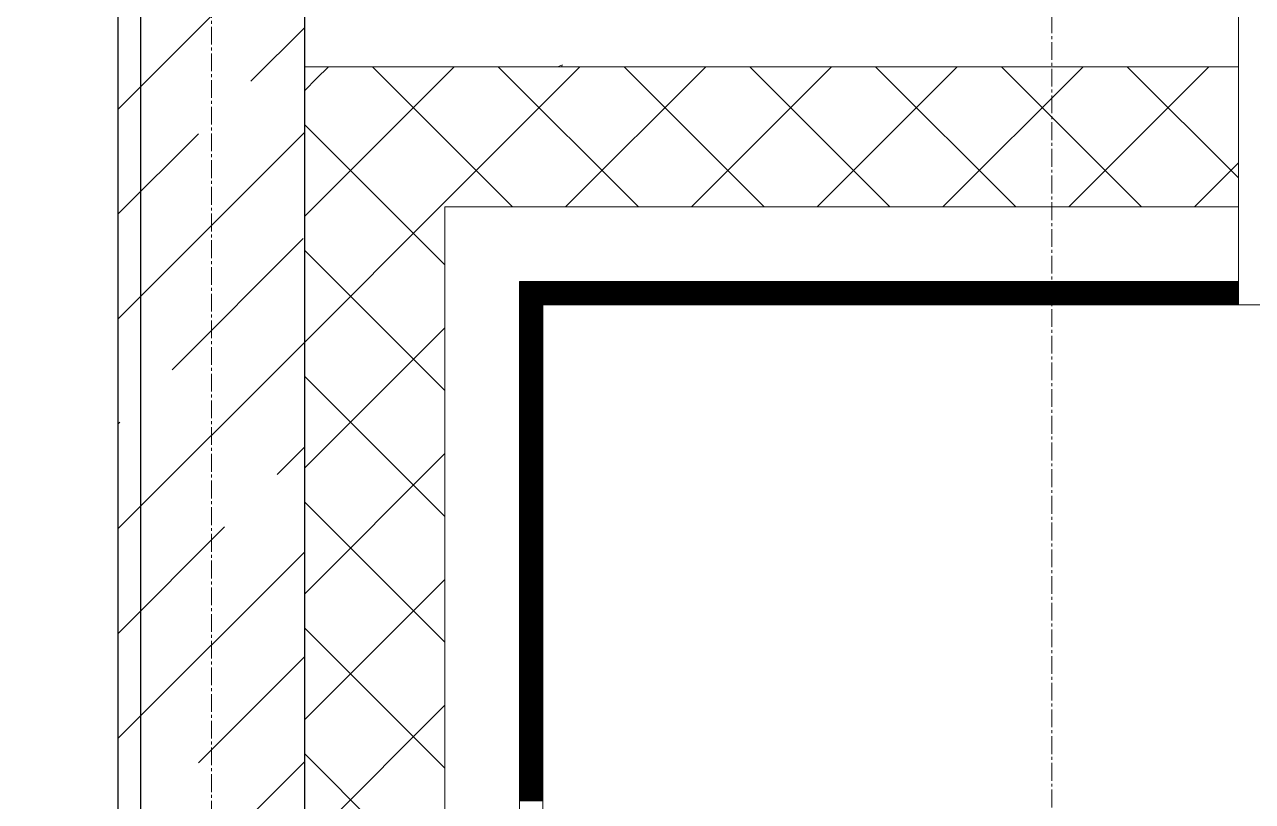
# Model space of a CAD drawing. Header units: millimetres. Extents: x -231292 to 573618, y -153144 to 564035.
# Drawn here: x 36283 to 37598, y -92032 to -91200 of the extents above; entities that cross this region are included whole.
import ezdxf

# ---------------------------------------------------------------- set-up
doc = ezdxf.new("R2010")
doc.units = ezdxf.units.MM
doc.linetypes.add('CENTER2', pattern=[28.575, 19.05, -3.175, 3.175, -3.175])
doc.layers.get('0').update_dxf_attribs({"color": 250})
for name, color, linetype, lineweight in [('АР_Стены ЖБ', 250, 'Continuous', 35), ('АР_Стены ПЕНОблок', 250, 'Continuous', 20), ('АР_Тонкая', 250, 'Continuous', 5), ('АР_Утеплитель', 250, 'Continuous', 0), ('АР_Штриховка', 250, 'Continuous', 0), ('РД_Оси_100', 250, 'Continuous', 0)]:
    doc.layers.add(name, color=color, linetype=linetype, lineweight=lineweight)
doc.layers.add('РД_Витраж_проем', color=250, linetype='Continuous', lineweight=0, plot=False)

# ---------------------------------------------------------------- blocks, each defined once
blk = doc.blocks.new('оси_рен')
at = {"layer": 'РД_Оси_100', "color": 251, "linetype": 'CENTER2', "true_color": 0x636466}
blk.add_line((1223252.916, 135558.25), (1223252.916, 223268.25), dxfattribs=at)
blk.add_lwpolyline([(1224152.916, 135913.25), (1224152.916, 223268.25)], dxfattribs=at)

msp = doc.modelspace()

# ---------------------------------------------------------------- linework, layer by layer
at = {"lineweight": -3}
msp.add_lwpolyline([(21783.458, -93370.275), (36407.809, -93370.275), (36407.809, -76377.472), (21783.458, -76377.472)], close=True, dxfattribs=at)
at = {"layer": 'АР_Стены ЖБ', "color": 18, "linetype": 'Continuous', "lineweight": 30, "true_color": 0x000000}
for p, q in [((36383.458, -89645.283), (36383.458, -93270.283)), ((36583.458, -93270.283), (36583.458, -89645.283))]:
    msp.add_line(p, q, dxfattribs=at)
at = {"layer": 'АР_Стены ПЕНОблок', "color": 18, "linetype": 'Continuous', "lineweight": 20, "true_color": 0x000000}
for p, q in [((36583.458, -91045.283), (36583.458, -91245.283)), ((37583.458, -91245.283), (37583.458, -91045.283)), ((36583.458, -91245.283), (37583.458, -91245.283))]:
    msp.add_line(p, q, dxfattribs=at)
at = {"layer": 'АР_Тонкая', "color": 18, "linetype": 'Continuous', "lineweight": 5, "true_color": 0x000000}
for p, q in [((37583.458, -91395.283), (36733.458, -91395.283)), ((36733.458, -91395.283), (36733.458, -93920.283)), ((37583.458, -91475.283), (37583.458, -91395.283)), ((36813.458, -91475.283), (37583.458, -91475.283)), ((37583.458, -91475.283), (36813.458, -91475.283)), ((36813.458, -94000.283), (36813.458, -91475.283)), ((36813.458, -91475.283), (36813.458, -94000.283)), ((37583.458, -91500.283), (37583.458, -91475.283)), ((36838.458, -91500.283), (37583.458, -91500.283)), ((36838.458, -94025.283), (36838.458, -91500.283))]:
    msp.add_line(p, q, dxfattribs=at)
at = {"layer": 'АР_Утеплитель', "color": 18, "linetype": 'Continuous', "lineweight": 0, "true_color": 0x000000}
for p, q in [((37583.458, -91245.283), (36583.458, -91245.283)), ((36583.458, -91245.283), (36583.458, -93770.283)), ((37583.458, -91395.283), (37583.458, -91245.283)), ((36733.458, -91395.283), (37583.458, -91395.283)), ((36733.458, -93920.283), (36733.458, -91395.283))]:
    msp.add_line(p, q, dxfattribs=at)
at = {"layer": 'АР_Штриховка', "color": 18, "linetype": 'Continuous', "lineweight": 5, "true_color": 0x000000}
for p, q in [((36383.458, -91291.041), (36583.458, -91091.041)), ((36525.809, -91260.943), (36583.458, -91203.294)), ((36383.458, -91515.547), (36583.458, -91315.547)), ((36383.458, -91403.294), (36469.682, -91317.07)), ((36441.619, -91569.639), (36581.936, -91429.323)), ((36383.458, -91740.053), (36583.458, -91540.053)), ((36383.458, -91627.8), (36385.492, -91625.766)), ((36553.872, -91681.892), (36583.458, -91652.307)), ((36383.458, -91852.307), (36497.746, -91738.019)), ((36383.458, -91964.56), (36583.458, -91764.56)), ((36469.682, -91990.589), (36583.458, -91876.813)), ((36383.458, -92189.066), (36583.458, -91989.066))]:
    msp.add_line(p, q, dxfattribs=at)
at = {"layer": 'АР_Штриховка', "color": 18, "linetype": 'Continuous', "lineweight": 0, "true_color": 0x000000}
for p, q in [((36596.139, -91257.964), (36608.821, -91245.283)), ((36806.078, -91395.283), (36656.078, -91245.283)), ((36663.491, -91325.316), (36743.525, -91245.283)), ((36730.843, -91392.668), (36878.228, -91245.283)), ((36940.782, -91395.283), (36790.782, -91245.283)), ((36854.284, -91245.283), (36859.393, -91243.322)), ((36858.734, -91245.283), (36859.372, -91243.382)), ((36862.932, -91395.283), (37012.932, -91245.283)), ((37075.486, -91395.283), (36925.486, -91245.283)), ((36997.636, -91395.283), (37147.636, -91245.283)), ((37210.19, -91395.283), (37060.19, -91245.283)), ((37132.34, -91395.283), (37282.34, -91245.283)), ((37344.893, -91395.283), (37194.893, -91245.283)), ((37267.044, -91395.283), (37417.044, -91245.283)), ((37479.597, -91395.283), (37329.597, -91245.283)), ((37401.748, -91395.283), (37551.748, -91245.283)), ((37583.458, -91364.44), (37464.301, -91245.283)), ((36583.458, -91270.646), (36596.139, -91257.964)), ((36733.458, -91457.367), (36583.458, -91307.367)), ((36583.458, -91405.35), (36663.491, -91325.316)), ((37536.452, -91395.283), (37583.458, -91348.276)), ((36583.458, -91540.053), (36730.843, -91392.668)), ((36733.458, -91592.071), (36583.458, -91442.071)), ((36813.458, -91476.283), (36814.458, -91476.283)), ((36813.458, -91477.283), (36815.458, -91477.283)), ((36813.458, -91478.283), (36816.458, -91478.283)), ((36813.458, -91479.283), (36817.458, -91479.283)), ((36813.458, -91480.283), (36818.458, -91480.283)), ((36813.458, -91481.283), (36819.458, -91481.283)), ((36813.458, -91482.283), (36820.458, -91482.283)), ((36813.458, -91483.283), (36821.458, -91483.283)), ((36813.458, -91484.283), (36822.458, -91484.283)), ((36814.458, -91476.283), (37583.458, -91476.283)), ((36815.458, -91477.283), (37583.458, -91477.283)), ((36816.458, -91478.283), (37583.458, -91478.283)), ((36817.458, -91479.283), (37583.458, -91479.283)), ((36818.458, -91480.283), (37583.458, -91480.283)), ((36819.458, -91481.283), (37583.458, -91481.283)), ((36820.458, -91482.283), (37583.458, -91482.283)), ((36821.458, -91483.283), (37583.458, -91483.283)), ((36822.458, -91484.283), (37583.458, -91484.283)), ((36813.458, -91485.283), (36823.458, -91485.283)), ((36813.458, -91486.283), (36824.458, -91486.283)), ((36813.458, -91487.283), (36825.458, -91487.283)), ((36813.458, -91488.283), (36826.458, -91488.283)), ((36813.458, -91489.283), (36827.458, -91489.283)), ((36813.458, -91490.283), (36828.458, -91490.283)), ((36813.458, -91491.283), (36829.458, -91491.283)), ((36813.458, -91492.283), (36830.458, -91492.283)), ((36813.458, -91493.283), (36831.458, -91493.283)), ((36813.458, -91494.283), (36832.458, -91494.283)), ((36813.458, -91495.283), (36833.458, -91495.283)), ((36813.458, -91496.283), (36834.458, -91496.283)), ((36813.458, -91497.283), (36835.458, -91497.283)), ((36823.458, -91485.283), (37583.458, -91485.283)), ((36824.458, -91486.283), (37583.458, -91486.283)), ((36825.458, -91487.283), (37583.458, -91487.283)), ((36826.458, -91488.283), (37583.458, -91488.283)), ((36827.458, -91489.283), (37583.458, -91489.283)), ((36828.458, -91490.283), (37583.458, -91490.283)), ((36829.458, -91491.283), (37583.458, -91491.283)), ((36830.458, -91492.283), (37583.458, -91492.283)), ((36831.458, -91493.283), (37583.458, -91493.283)), ((36832.458, -91494.283), (37583.458, -91494.283)), ((36833.458, -91495.283), (37583.458, -91495.283)), ((36834.458, -91496.283), (37583.458, -91496.283)), ((36835.458, -91497.283), (37583.458, -91497.283)), ((36813.458, -91498.283), (36836.458, -91498.283)), ((36813.458, -91499.283), (36837.458, -91499.283)), ((36813.458, -91500.283), (36838.458, -91500.283)), ((36813.458, -91501.283), (36838.458, -91501.283)), ((36813.458, -91502.283), (36838.458, -91502.283)), ((36813.458, -91503.283), (36838.458, -91503.283)), ((36813.458, -91504.283), (36838.458, -91504.283)), ((36813.458, -91505.283), (36838.458, -91505.283)), ((36813.458, -91506.283), (36838.458, -91506.283)), ((36813.458, -91507.283), (36838.458, -91507.283)), ((36813.458, -91508.283), (36838.458, -91508.283)), ((36813.458, -91509.283), (36838.458, -91509.283)), ((36813.458, -91510.283), (36838.458, -91510.283)), ((36836.458, -91498.283), (37583.458, -91498.283)), ((36837.458, -91499.283), (37583.458, -91499.283)), ((36838.458, -91500.283), (37583.458, -91500.283)), ((36813.458, -91511.283), (36838.458, -91511.283)), ((36813.458, -91512.283), (36838.458, -91512.283)), ((36813.458, -91513.283), (36838.458, -91513.283)), ((36813.458, -91514.283), (36838.458, -91514.283)), ((36813.458, -91515.283), (36838.458, -91515.283)), ((36813.458, -91516.283), (36838.458, -91516.283)), ((36813.458, -91517.283), (36838.458, -91517.283)), ((36813.458, -91518.283), (36838.458, -91518.283)), ((36813.458, -91519.283), (36838.458, -91519.283)), ((36813.458, -91520.283), (36838.458, -91520.283)), ((36813.458, -91521.283), (36838.458, -91521.283)), ((36813.458, -91522.283), (36838.458, -91522.283)), ((36813.458, -91523.283), (36838.458, -91523.283)), ((36583.458, -91674.757), (36733.458, -91524.757)), ((36813.458, -91524.283), (36838.458, -91524.283)), ((36813.458, -91525.283), (36838.458, -91525.283)), ((36813.458, -91526.283), (36838.458, -91526.283)), ((36813.458, -91527.283), (36838.458, -91527.283)), ((36813.458, -91528.283), (36838.458, -91528.283)), ((36813.458, -91529.283), (36838.458, -91529.283)), ((36813.458, -91530.283), (36838.458, -91530.283)), ((36813.458, -91531.283), (36838.458, -91531.283)), ((36813.458, -91532.283), (36838.458, -91532.283)), ((36813.458, -91533.283), (36838.458, -91533.283)), ((36813.458, -91534.283), (36838.458, -91534.283)), ((36813.458, -91535.283), (36838.458, -91535.283)), ((36813.458, -91536.283), (36838.458, -91536.283)), ((36813.458, -91537.283), (36838.458, -91537.283)), ((36813.458, -91538.283), (36838.458, -91538.283)), ((36813.458, -91539.283), (36838.458, -91539.283)), ((36813.458, -91540.283), (36838.458, -91540.283)), ((36813.458, -91541.283), (36838.458, -91541.283)), ((36813.458, -91542.283), (36838.458, -91542.283)), ((36813.458, -91543.283), (36838.458, -91543.283)), ((36813.458, -91544.283), (36838.458, -91544.283)), ((36813.458, -91545.283), (36838.458, -91545.283)), ((36813.458, -91546.283), (36838.458, -91546.283)), ((36813.458, -91547.283), (36838.458, -91547.283)), ((36813.458, -91548.283), (36838.458, -91548.283)), ((36813.458, -91549.283), (36838.458, -91549.283)), ((36813.458, -91550.283), (36838.458, -91550.283)), ((36813.458, -91551.283), (36838.458, -91551.283)), ((36813.458, -91552.283), (36838.458, -91552.283)), ((36813.458, -91553.283), (36838.458, -91553.283)), ((36813.458, -91554.283), (36838.458, -91554.283)), ((36813.458, -91555.283), (36838.458, -91555.283)), ((36813.458, -91556.283), (36838.458, -91556.283)), ((36813.458, -91557.283), (36838.458, -91557.283)), ((36813.458, -91558.283), (36838.458, -91558.283)), ((36813.458, -91559.283), (36838.458, -91559.283)), ((36813.458, -91560.283), (36838.458, -91560.283)), ((36813.458, -91561.283), (36838.458, -91561.283)), ((36813.458, -91562.283), (36838.458, -91562.283)), ((36813.458, -91563.283), (36838.458, -91563.283)), ((36733.458, -91726.774), (36583.458, -91576.774)), ((36813.458, -91564.283), (36838.458, -91564.283)), ((36813.458, -91565.283), (36838.458, -91565.283)), ((36813.458, -91566.283), (36838.458, -91566.283)), ((36813.458, -91567.283), (36838.458, -91567.283)), ((36813.458, -91568.283), (36838.458, -91568.283)), ((36813.458, -91569.283), (36838.458, -91569.283)), ((36813.458, -91570.283), (36838.458, -91570.283)), ((36813.458, -91571.283), (36838.458, -91571.283)), ((36813.458, -91572.283), (36838.458, -91572.283)), ((36813.458, -91573.283), (36838.458, -91573.283)), ((36813.458, -91574.283), (36838.458, -91574.283)), ((36813.458, -91575.283), (36838.458, -91575.283)), ((36813.458, -91576.283), (36838.458, -91576.283)), ((36813.458, -91577.283), (36838.458, -91577.283)), ((36813.458, -91578.283), (36838.458, -91578.283)), ((36813.458, -91579.283), (36838.458, -91579.283)), ((36813.458, -91580.283), (36838.458, -91580.283)), ((36813.458, -91581.283), (36838.458, -91581.283)), ((36813.458, -91582.283), (36838.458, -91582.283)), ((36813.458, -91583.283), (36838.458, -91583.283)), ((36813.458, -91584.283), (36838.458, -91584.283)), ((36813.458, -91585.283), (36838.458, -91585.283)), ((36813.458, -91586.283), (36838.458, -91586.283)), ((36813.458, -91587.283), (36838.458, -91587.283)), ((36813.458, -91588.283), (36838.458, -91588.283)), ((36813.458, -91589.283), (36838.458, -91589.283)), ((36813.458, -91590.283), (36838.458, -91590.283)), ((36813.458, -91591.283), (36838.458, -91591.283)), ((36813.458, -91592.283), (36838.458, -91592.283)), ((36813.458, -91593.283), (36838.458, -91593.283)), ((36813.458, -91594.283), (36838.458, -91594.283)), ((36813.458, -91595.283), (36838.458, -91595.283)), ((36813.458, -91596.283), (36838.458, -91596.283)), ((36813.458, -91597.283), (36838.458, -91597.283)), ((36813.458, -91598.283), (36838.458, -91598.283)), ((36813.458, -91599.283), (36838.458, -91599.283)), ((36813.458, -91600.283), (36838.458, -91600.283)), ((36813.458, -91601.283), (36838.458, -91601.283)), ((36813.458, -91602.283), (36838.458, -91602.283)), ((36813.458, -91603.283), (36838.458, -91603.283)), ((36813.458, -91604.283), (36838.458, -91604.283)), ((36813.458, -91605.283), (36838.458, -91605.283)), ((36813.458, -91606.283), (36838.458, -91606.283)), ((36813.458, -91607.283), (36838.458, -91607.283)), ((36813.458, -91608.283), (36838.458, -91608.283)), ((36813.458, -91609.283), (36838.458, -91609.283)), ((36813.458, -91610.283), (36838.458, -91610.283)), ((36813.458, -91611.283), (36838.458, -91611.283)), ((36813.458, -91612.283), (36838.458, -91612.283)), ((36813.458, -91613.283), (36838.458, -91613.283)), ((36813.458, -91614.283), (36838.458, -91614.283)), ((36813.458, -91615.283), (36838.458, -91615.283)), ((36813.458, -91616.283), (36838.458, -91616.283)), ((36813.458, -91617.283), (36838.458, -91617.283)), ((36813.458, -91618.283), (36838.458, -91618.283)), ((36813.458, -91619.283), (36838.458, -91619.283)), ((36813.458, -91620.283), (36838.458, -91620.283)), ((36813.458, -91621.283), (36838.458, -91621.283)), ((36813.458, -91622.283), (36838.458, -91622.283)), ((36813.458, -91623.283), (36838.458, -91623.283)), ((36813.458, -91624.283), (36838.458, -91624.283)), ((36813.458, -91625.283), (36838.458, -91625.283)), ((36813.458, -91626.283), (36838.458, -91626.283)), ((36813.458, -91627.283), (36838.458, -91627.283)), ((36813.458, -91628.283), (36838.458, -91628.283)), ((36813.458, -91629.283), (36838.458, -91629.283)), ((36813.458, -91630.283), (36838.458, -91630.283)), ((36813.458, -91631.283), (36838.458, -91631.283)), ((36813.458, -91632.283), (36838.458, -91632.283)), ((36813.458, -91633.283), (36838.458, -91633.283)), ((36813.458, -91634.283), (36838.458, -91634.283)), ((36813.458, -91635.283), (36838.458, -91635.283)), ((36813.458, -91636.283), (36838.458, -91636.283)), ((36813.458, -91637.283), (36838.458, -91637.283)), ((36813.458, -91638.283), (36838.458, -91638.283)), ((36813.458, -91639.283), (36838.458, -91639.283)), ((36813.458, -91640.283), (36838.458, -91640.283)), ((36813.458, -91641.283), (36838.458, -91641.283)), ((36813.458, -91642.283), (36838.458, -91642.283)), ((36813.458, -91643.283), (36838.458, -91643.283)), ((36813.458, -91644.283), (36838.458, -91644.283)), ((36813.458, -91645.283), (36838.458, -91645.283)), ((36813.458, -91646.283), (36838.458, -91646.283)), ((36813.458, -91647.283), (36838.458, -91647.283)), ((36813.458, -91648.283), (36838.458, -91648.283)), ((36813.458, -91649.283), (36838.458, -91649.283)), ((36813.458, -91650.283), (36838.458, -91650.283)), ((36813.458, -91651.283), (36838.458, -91651.283)), ((36813.458, -91652.283), (36838.458, -91652.283)), ((36813.458, -91653.283), (36838.458, -91653.283)), ((36813.458, -91654.283), (36838.458, -91654.283)), ((36813.458, -91655.283), (36838.458, -91655.283)), ((36583.458, -91809.461), (36733.458, -91659.461)), ((36813.458, -91656.283), (36838.458, -91656.283)), ((36813.458, -91657.283), (36838.458, -91657.283)), ((36813.458, -91658.283), (36838.458, -91658.283)), ((36813.458, -91659.283), (36838.458, -91659.283)), ((36813.458, -91660.283), (36838.458, -91660.283)), ((36813.458, -91661.283), (36838.458, -91661.283)), ((36813.458, -91662.283), (36838.458, -91662.283)), ((36813.458, -91663.283), (36838.458, -91663.283)), ((36813.458, -91664.283), (36838.458, -91664.283)), ((36813.458, -91665.283), (36838.458, -91665.283)), ((36813.458, -91666.283), (36838.458, -91666.283)), ((36813.458, -91667.283), (36838.458, -91667.283)), ((36813.458, -91668.283), (36838.458, -91668.283)), ((36813.458, -91669.283), (36838.458, -91669.283)), ((36813.458, -91670.283), (36838.458, -91670.283)), ((36813.458, -91671.283), (36838.458, -91671.283)), ((36813.458, -91672.283), (36838.458, -91672.283)), ((36813.458, -91673.283), (36838.458, -91673.283)), ((36813.458, -91674.283), (36838.458, -91674.283)), ((36813.458, -91675.283), (36838.458, -91675.283)), ((36813.458, -91676.283), (36838.458, -91676.283)), ((36813.458, -91677.283), (36838.458, -91677.283)), ((36813.458, -91678.283), (36838.458, -91678.283)), ((36813.458, -91679.283), (36838.458, -91679.283)), ((36813.458, -91680.283), (36838.458, -91680.283)), ((36813.458, -91681.283), (36838.458, -91681.283)), ((36813.458, -91682.283), (36838.458, -91682.283)), ((36813.458, -91683.283), (36838.458, -91683.283)), ((36813.458, -91684.283), (36838.458, -91684.283)), ((36813.458, -91685.283), (36838.458, -91685.283)), ((36813.458, -91686.283), (36838.458, -91686.283)), ((36813.458, -91687.283), (36838.458, -91687.283)), ((36813.458, -91688.283), (36838.458, -91688.283)), ((36813.458, -91689.283), (36838.458, -91689.283)), ((36813.458, -91690.283), (36838.458, -91690.283)), ((36813.458, -91691.283), (36838.458, -91691.283)), ((36813.458, -91692.283), (36838.458, -91692.283)), ((36813.458, -91693.283), (36838.458, -91693.283)), ((36813.458, -91694.283), (36838.458, -91694.283)), ((36813.458, -91695.283), (36838.458, -91695.283)), ((36813.458, -91696.283), (36838.458, -91696.283)), ((36813.458, -91697.283), (36838.458, -91697.283)), ((36813.458, -91698.283), (36838.458, -91698.283)), ((36813.458, -91699.283), (36838.458, -91699.283)), ((36813.458, -91700.283), (36838.458, -91700.283)), ((36813.458, -91701.283), (36838.458, -91701.283)), ((36813.458, -91702.283), (36838.458, -91702.283)), ((36813.458, -91703.283), (36838.458, -91703.283)), ((36813.458, -91704.283), (36838.458, -91704.283)), ((36813.458, -91705.283), (36838.458, -91705.283)), ((36813.458, -91706.283), (36838.458, -91706.283)), ((36813.458, -91707.283), (36838.458, -91707.283)), ((36813.458, -91708.283), (36838.458, -91708.283)), ((36733.458, -91861.478), (36583.458, -91711.478)), ((36813.458, -91709.283), (36838.458, -91709.283)), ((36813.458, -91710.283), (36838.458, -91710.283)), ((36813.458, -91711.283), (36838.458, -91711.283)), ((36813.458, -91712.283), (36838.458, -91712.283)), ((36813.458, -91713.283), (36838.458, -91713.283)), ((36813.458, -91714.283), (36838.458, -91714.283)), ((36813.458, -91715.283), (36838.458, -91715.283)), ((36813.458, -91716.283), (36838.458, -91716.283)), ((36813.458, -91717.283), (36838.458, -91717.283)), ((36813.458, -91718.283), (36838.458, -91718.283)), ((36813.458, -91719.283), (36838.458, -91719.283)), ((36813.458, -91720.283), (36838.458, -91720.283)), ((36813.458, -91721.283), (36838.458, -91721.283)), ((36813.458, -91722.283), (36838.458, -91722.283)), ((36813.458, -91723.283), (36838.458, -91723.283)), ((36813.458, -91724.283), (36838.458, -91724.283)), ((36813.458, -91725.283), (36838.458, -91725.283)), ((36813.458, -91726.283), (36838.458, -91726.283)), ((36813.458, -91727.283), (36838.458, -91727.283)), ((36813.458, -91728.283), (36838.458, -91728.283)), ((36813.458, -91729.283), (36838.458, -91729.283)), ((36813.458, -91730.283), (36838.458, -91730.283)), ((36813.458, -91731.283), (36838.458, -91731.283)), ((36813.458, -91732.283), (36838.458, -91732.283)), ((36813.458, -91733.283), (36838.458, -91733.283)), ((36813.458, -91734.283), (36838.458, -91734.283)), ((36813.458, -91735.283), (36838.458, -91735.283)), ((36813.458, -91736.283), (36838.458, -91736.283)), ((36813.458, -91737.283), (36838.458, -91737.283)), ((36813.458, -91738.283), (36838.458, -91738.283)), ((36813.458, -91739.283), (36838.458, -91739.283)), ((36813.458, -91740.283), (36838.458, -91740.283)), ((36813.458, -91741.283), (36838.458, -91741.283)), ((36813.458, -91742.283), (36838.458, -91742.283)), ((36813.458, -91743.283), (36838.458, -91743.283)), ((36813.458, -91744.283), (36838.458, -91744.283)), ((36813.458, -91745.283), (36838.458, -91745.283)), ((36813.458, -91746.283), (36838.458, -91746.283)), ((36813.458, -91747.283), (36838.458, -91747.283)), ((36813.458, -91748.283), (36838.458, -91748.283)), ((36813.458, -91749.283), (36838.458, -91749.283)), ((36813.458, -91750.283), (36838.458, -91750.283)), ((36813.458, -91751.283), (36838.458, -91751.283)), ((36813.458, -91752.283), (36838.458, -91752.283)), ((36813.458, -91753.283), (36838.458, -91753.283)), ((36813.458, -91754.283), (36838.458, -91754.283)), ((36813.458, -91755.283), (36838.458, -91755.283)), ((36813.458, -91756.283), (36838.458, -91756.283)), ((36813.458, -91757.283), (36838.458, -91757.283)), ((36813.458, -91758.283), (36838.458, -91758.283)), ((36813.458, -91759.283), (36838.458, -91759.283)), ((36813.458, -91760.283), (36838.458, -91760.283)), ((36813.458, -91761.283), (36838.458, -91761.283)), ((36813.458, -91762.283), (36838.458, -91762.283)), ((36813.458, -91763.283), (36838.458, -91763.283)), ((36813.458, -91764.283), (36838.458, -91764.283)), ((36813.458, -91765.283), (36838.458, -91765.283)), ((36813.458, -91766.283), (36838.458, -91766.283)), ((36813.458, -91767.283), (36838.458, -91767.283)), ((36813.458, -91768.283), (36838.458, -91768.283)), ((36813.458, -91769.283), (36838.458, -91769.283)), ((36813.458, -91770.283), (36838.458, -91770.283)), ((36813.458, -91771.283), (36838.458, -91771.283)), ((36813.458, -91772.283), (36838.458, -91772.283)), ((36813.458, -91773.283), (36838.458, -91773.283)), ((36813.458, -91774.283), (36838.458, -91774.283)), ((36813.458, -91775.283), (36838.458, -91775.283)), ((36813.458, -91776.283), (36838.458, -91776.283)), ((36813.458, -91777.283), (36838.458, -91777.283)), ((36813.458, -91778.283), (36838.458, -91778.283)), ((36813.458, -91779.283), (36838.458, -91779.283)), ((36813.458, -91780.283), (36838.458, -91780.283)), ((36813.458, -91781.283), (36838.458, -91781.283)), ((36813.458, -91782.283), (36838.458, -91782.283)), ((36813.458, -91783.283), (36838.458, -91783.283)), ((36813.458, -91784.283), (36838.458, -91784.283)), ((36813.458, -91785.283), (36838.458, -91785.283)), ((36813.458, -91786.283), (36838.458, -91786.283)), ((36583.458, -91944.165), (36733.458, -91794.165)), ((36813.458, -91787.283), (36838.458, -91787.283)), ((36813.458, -91788.283), (36838.458, -91788.283)), ((36813.458, -91789.283), (36838.458, -91789.283)), ((36813.458, -91790.283), (36838.458, -91790.283)), ((36813.458, -91791.283), (36838.458, -91791.283)), ((36813.458, -91792.283), (36838.458, -91792.283)), ((36813.458, -91793.283), (36838.458, -91793.283)), ((36813.458, -91794.283), (36838.458, -91794.283)), ((36813.458, -91795.283), (36838.458, -91795.283)), ((36813.458, -91796.283), (36838.458, -91796.283)), ((36813.458, -91797.283), (36838.458, -91797.283)), ((36813.458, -91798.283), (36838.458, -91798.283)), ((36813.458, -91799.283), (36838.458, -91799.283)), ((36813.458, -91800.283), (36838.458, -91800.283)), ((36813.458, -91801.283), (36838.458, -91801.283)), ((36813.458, -91802.283), (36838.458, -91802.283)), ((36813.458, -91803.283), (36838.458, -91803.283)), ((36813.458, -91804.283), (36838.458, -91804.283)), ((36813.458, -91805.283), (36838.458, -91805.283)), ((36813.458, -91806.283), (36838.458, -91806.283)), ((36813.458, -91807.283), (36838.458, -91807.283)), ((36813.458, -91808.283), (36838.458, -91808.283)), ((36813.458, -91809.283), (36838.458, -91809.283)), ((36813.458, -91810.283), (36838.458, -91810.283)), ((36813.458, -91811.283), (36838.458, -91811.283)), ((36813.458, -91812.283), (36838.458, -91812.283)), ((36813.458, -91813.283), (36838.458, -91813.283)), ((36813.458, -91814.283), (36838.458, -91814.283)), ((36813.458, -91815.283), (36838.458, -91815.283)), ((36813.458, -91816.283), (36838.458, -91816.283)), ((36813.458, -91817.283), (36838.458, -91817.283)), ((36813.458, -91818.283), (36838.458, -91818.283)), ((36813.458, -91819.283), (36838.458, -91819.283)), ((36813.458, -91820.283), (36838.458, -91820.283)), ((36813.458, -91821.283), (36838.458, -91821.283)), ((36813.458, -91822.283), (36838.458, -91822.283)), ((36813.458, -91823.283), (36838.458, -91823.283)), ((36813.458, -91824.283), (36838.458, -91824.283)), ((36813.458, -91825.283), (36838.458, -91825.283)), ((36813.458, -91826.283), (36838.458, -91826.283)), ((36813.458, -91827.283), (36838.458, -91827.283)), ((36813.458, -91828.283), (36838.458, -91828.283)), ((36813.458, -91829.283), (36838.458, -91829.283)), ((36813.458, -91830.283), (36838.458, -91830.283)), ((36813.458, -91831.283), (36838.458, -91831.283)), ((36813.458, -91832.283), (36838.458, -91832.283)), ((36813.458, -91833.283), (36838.458, -91833.283)), ((36813.458, -91834.283), (36838.458, -91834.283)), ((36813.458, -91835.283), (36838.458, -91835.283)), ((36813.458, -91836.283), (36838.458, -91836.283)), ((36813.458, -91837.283), (36838.458, -91837.283)), ((36813.458, -91838.283), (36838.458, -91838.283)), ((36813.458, -91839.283), (36838.458, -91839.283)), ((36733.458, -91996.182), (36583.458, -91846.182)), ((36813.458, -91840.283), (36838.458, -91840.283)), ((36813.458, -91841.283), (36838.458, -91841.283)), ((36813.458, -91842.283), (36838.458, -91842.283)), ((36813.458, -91843.283), (36838.458, -91843.283)), ((36813.458, -91844.283), (36838.458, -91844.283)), ((36813.458, -91845.283), (36838.458, -91845.283)), ((36813.458, -91846.283), (36838.458, -91846.283)), ((36813.458, -91847.283), (36838.458, -91847.283)), ((36813.458, -91848.283), (36838.458, -91848.283)), ((36813.458, -91849.283), (36838.458, -91849.283)), ((36813.458, -91850.283), (36838.458, -91850.283)), ((36813.458, -91851.283), (36838.458, -91851.283)), ((36813.458, -91852.283), (36838.458, -91852.283)), ((36813.458, -91853.283), (36838.458, -91853.283)), ((36813.458, -91854.283), (36838.458, -91854.283)), ((36813.458, -91855.283), (36838.458, -91855.283)), ((36813.458, -91856.283), (36838.458, -91856.283)), ((36813.458, -91857.283), (36838.458, -91857.283)), ((36813.458, -91858.283), (36838.458, -91858.283)), ((36813.458, -91859.283), (36838.458, -91859.283)), ((36813.458, -91860.283), (36838.458, -91860.283)), ((36813.458, -91861.283), (36838.458, -91861.283)), ((36813.458, -91862.283), (36838.458, -91862.283)), ((36813.458, -91863.283), (36838.458, -91863.283)), ((36813.458, -91864.283), (36838.458, -91864.283)), ((36813.458, -91865.283), (36838.458, -91865.283)), ((36813.458, -91866.283), (36838.458, -91866.283)), ((36813.458, -91867.283), (36838.458, -91867.283)), ((36813.458, -91868.283), (36838.458, -91868.283)), ((36813.458, -91869.283), (36838.458, -91869.283)), ((36813.458, -91870.283), (36838.458, -91870.283)), ((36813.458, -91871.283), (36838.458, -91871.283)), ((36813.458, -91872.283), (36838.458, -91872.283)), ((36813.458, -91873.283), (36838.458, -91873.283)), ((36813.458, -91874.283), (36838.458, -91874.283)), ((36813.458, -91875.283), (36838.458, -91875.283)), ((36813.458, -91876.283), (36838.458, -91876.283)), ((36813.458, -91877.283), (36838.458, -91877.283)), ((36813.458, -91878.283), (36838.458, -91878.283)), ((36813.458, -91879.283), (36838.458, -91879.283)), ((36813.458, -91880.283), (36838.458, -91880.283)), ((36813.458, -91881.283), (36838.458, -91881.283)), ((36813.458, -91882.283), (36838.458, -91882.283)), ((36813.458, -91883.283), (36838.458, -91883.283)), ((36813.458, -91884.283), (36838.458, -91884.283)), ((36813.458, -91885.283), (36838.458, -91885.283)), ((36813.458, -91886.283), (36838.458, -91886.283)), ((36813.458, -91887.283), (36838.458, -91887.283)), ((36813.458, -91888.283), (36838.458, -91888.283)), ((36813.458, -91889.283), (36838.458, -91889.283)), ((36813.458, -91890.283), (36838.458, -91890.283)), ((36813.458, -91891.283), (36838.458, -91891.283)), ((36813.458, -91892.283), (36838.458, -91892.283)), ((36813.458, -91893.283), (36838.458, -91893.283)), ((36813.458, -91894.283), (36838.458, -91894.283)), ((36813.458, -91895.283), (36838.458, -91895.283)), ((36813.458, -91896.283), (36838.458, -91896.283)), ((36813.458, -91897.283), (36838.458, -91897.283)), ((36813.458, -91898.283), (36838.458, -91898.283)), ((36813.458, -91899.283), (36838.458, -91899.283)), ((36813.458, -91900.283), (36838.458, -91900.283)), ((36813.458, -91901.283), (36838.458, -91901.283)), ((36813.458, -91902.283), (36838.458, -91902.283)), ((36813.458, -91903.283), (36838.458, -91903.283)), ((36813.458, -91904.283), (36838.458, -91904.283)), ((36813.458, -91905.283), (36838.458, -91905.283)), ((36813.458, -91906.283), (36838.458, -91906.283)), ((36813.458, -91907.283), (36838.458, -91907.283)), ((36813.458, -91908.283), (36838.458, -91908.283)), ((36813.458, -91909.283), (36838.458, -91909.283)), ((36813.458, -91910.283), (36838.458, -91910.283)), ((36813.458, -91911.283), (36838.458, -91911.283)), ((36813.458, -91912.283), (36838.458, -91912.283)), ((36813.458, -91913.283), (36838.458, -91913.283)), ((36813.458, -91914.283), (36838.458, -91914.283)), ((36813.458, -91915.283), (36838.458, -91915.283)), ((36813.458, -91916.283), (36838.458, -91916.283)), ((36813.458, -91917.283), (36838.458, -91917.283)), ((36813.458, -91918.283), (36838.458, -91918.283)), ((36583.458, -92078.869), (36733.458, -91928.869)), ((36813.458, -91919.283), (36838.458, -91919.283)), ((36813.458, -91920.283), (36838.458, -91920.283)), ((36813.458, -91921.283), (36838.458, -91921.283)), ((36813.458, -91922.283), (36838.458, -91922.283)), ((36813.458, -91923.283), (36838.458, -91923.283)), ((36813.458, -91924.283), (36838.458, -91924.283)), ((36813.458, -91925.283), (36838.458, -91925.283)), ((36813.458, -91926.283), (36838.458, -91926.283)), ((36813.458, -91927.283), (36838.458, -91927.283)), ((36813.458, -91928.283), (36838.458, -91928.283)), ((36813.458, -91929.283), (36838.458, -91929.283)), ((36813.458, -91930.283), (36838.458, -91930.283)), ((36813.458, -91931.283), (36838.458, -91931.283)), ((36813.458, -91932.283), (36838.458, -91932.283)), ((36813.458, -91933.283), (36838.458, -91933.283)), ((36813.458, -91934.283), (36838.458, -91934.283)), ((36813.458, -91935.283), (36838.458, -91935.283)), ((36813.458, -91936.283), (36838.458, -91936.283)), ((36813.458, -91937.283), (36838.458, -91937.283)), ((36813.458, -91938.283), (36838.458, -91938.283)), ((36813.458, -91939.283), (36838.458, -91939.283)), ((36813.458, -91940.283), (36838.458, -91940.283)), ((36813.458, -91941.283), (36838.458, -91941.283)), ((36813.458, -91942.283), (36838.458, -91942.283)), ((36813.458, -91943.283), (36838.458, -91943.283)), ((36813.458, -91944.283), (36838.458, -91944.283)), ((36813.458, -91945.283), (36838.458, -91945.283)), ((36813.458, -91946.283), (36838.458, -91946.283)), ((36813.458, -91947.283), (36838.458, -91947.283)), ((36813.458, -91948.283), (36838.458, -91948.283)), ((36813.458, -91949.283), (36838.458, -91949.283)), ((36813.458, -91950.283), (36838.458, -91950.283)), ((36813.458, -91951.283), (36838.458, -91951.283)), ((36813.458, -91952.283), (36838.458, -91952.283)), ((36813.458, -91953.283), (36838.458, -91953.283)), ((36813.458, -91954.283), (36838.458, -91954.283)), ((36813.458, -91955.283), (36838.458, -91955.283)), ((36813.458, -91956.283), (36838.458, -91956.283)), ((36813.458, -91957.283), (36838.458, -91957.283)), ((36813.458, -91958.283), (36838.458, -91958.283)), ((36813.458, -91959.283), (36838.458, -91959.283)), ((36813.458, -91960.283), (36838.458, -91960.283)), ((36813.458, -91961.283), (36838.458, -91961.283)), ((36813.458, -91962.283), (36838.458, -91962.283)), ((36813.458, -91963.283), (36838.458, -91963.283)), ((36813.458, -91964.283), (36838.458, -91964.283)), ((36813.458, -91965.283), (36838.458, -91965.283)), ((36813.458, -91966.283), (36838.458, -91966.283)), ((36813.458, -91967.283), (36838.458, -91967.283)), ((36813.458, -91968.283), (36838.458, -91968.283)), ((36813.458, -91969.283), (36838.458, -91969.283)), ((36813.458, -91970.283), (36838.458, -91970.283)), ((36813.458, -91971.283), (36838.458, -91971.283)), ((36733.458, -92130.886), (36583.458, -91980.886)), ((36813.458, -91972.283), (36838.458, -91972.283)), ((36813.458, -91973.283), (36838.458, -91973.283)), ((36813.458, -91974.283), (36838.458, -91974.283)), ((36813.458, -91975.283), (36838.458, -91975.283)), ((36813.458, -91976.283), (36838.458, -91976.283)), ((36813.458, -91977.283), (36838.458, -91977.283)), ((36813.458, -91978.283), (36838.458, -91978.283)), ((36813.458, -91979.283), (36838.458, -91979.283)), ((36813.458, -91980.283), (36838.458, -91980.283)), ((36813.458, -91981.283), (36838.458, -91981.283)), ((36813.458, -91982.283), (36838.458, -91982.283)), ((36813.458, -91983.283), (36838.458, -91983.283)), ((36813.458, -91984.283), (36838.458, -91984.283)), ((36813.458, -91985.283), (36838.458, -91985.283)), ((36813.458, -91986.283), (36838.458, -91986.283)), ((36813.458, -91987.283), (36838.458, -91987.283)), ((36813.458, -91988.283), (36838.458, -91988.283)), ((36813.458, -91989.283), (36838.458, -91989.283)), ((36813.458, -91990.283), (36838.458, -91990.283)), ((36813.458, -91991.283), (36838.458, -91991.283)), ((36813.458, -91992.283), (36838.458, -91992.283)), ((36813.458, -91993.283), (36838.458, -91993.283)), ((36813.458, -91994.283), (36838.458, -91994.283)), ((36813.458, -91995.283), (36838.458, -91995.283)), ((36813.458, -91996.283), (36838.458, -91996.283)), ((36813.458, -91997.283), (36838.458, -91997.283)), ((36813.458, -91998.283), (36838.458, -91998.283)), ((36813.458, -91999.283), (36838.458, -91999.283)), ((36813.458, -92000.283), (36838.458, -92000.283)), ((36813.458, -92001.283), (36838.458, -92001.283)), ((36813.458, -92002.283), (36838.458, -92002.283)), ((36813.458, -92003.283), (36838.458, -92003.283)), ((36813.458, -92004.283), (36838.458, -92004.283)), ((36813.458, -92005.283), (36838.458, -92005.283)), ((36813.458, -92006.283), (36838.458, -92006.283)), ((36813.458, -92007.283), (36838.458, -92007.283)), ((36813.458, -92008.283), (36838.458, -92008.283)), ((36813.458, -92009.283), (36838.458, -92009.283)), ((36813.458, -92010.283), (36838.458, -92010.283)), ((36813.458, -92011.283), (36838.458, -92011.283)), ((36813.458, -92012.283), (36838.458, -92012.283)), ((36813.458, -92013.283), (36838.458, -92013.283)), ((36813.458, -92014.283), (36838.458, -92014.283)), ((36813.458, -92015.283), (36838.458, -92015.283)), ((36813.458, -92016.283), (36838.458, -92016.283)), ((36813.458, -92017.283), (36838.458, -92017.283)), ((36813.458, -92018.283), (36838.458, -92018.283)), ((36813.458, -92019.283), (36838.458, -92019.283)), ((36813.458, -92020.283), (36838.458, -92020.283)), ((36813.458, -92021.283), (36838.458, -92021.283)), ((36813.458, -92022.283), (36838.458, -92022.283)), ((36813.458, -92023.283), (36838.458, -92023.283)), ((36813.458, -92024.283), (36838.458, -92024.283)), ((36813.458, -92025.283), (36838.458, -92025.283)), ((36813.458, -92026.283), (36838.458, -92026.283)), ((36813.458, -92027.283), (36838.458, -92027.283)), ((36813.458, -92028.283), (36838.458, -92028.283)), ((36813.458, -92029.283), (36838.458, -92029.283)), ((36813.458, -92030.283), (36838.458, -92030.283)), ((36813.458, -92031.283), (36838.458, -92031.283))]:
    msp.add_line(p, q, dxfattribs=at)
at = {"layer": 'РД_Витраж_проем', "color": 18, "linetype": 'Continuous', "lineweight": 0, "true_color": 0x000000}
msp.add_line((53383.458, -91500.283), (37583.458, -91500.283), dxfattribs=at)

# ---------------------------------------------------------------- block references
at = {"rotation": 359.999868838025}
msp.add_blockref('оси_рен', (-1186769.82, -284755.728), dxfattribs=at)

doc.saveas('drawing.dxf')
